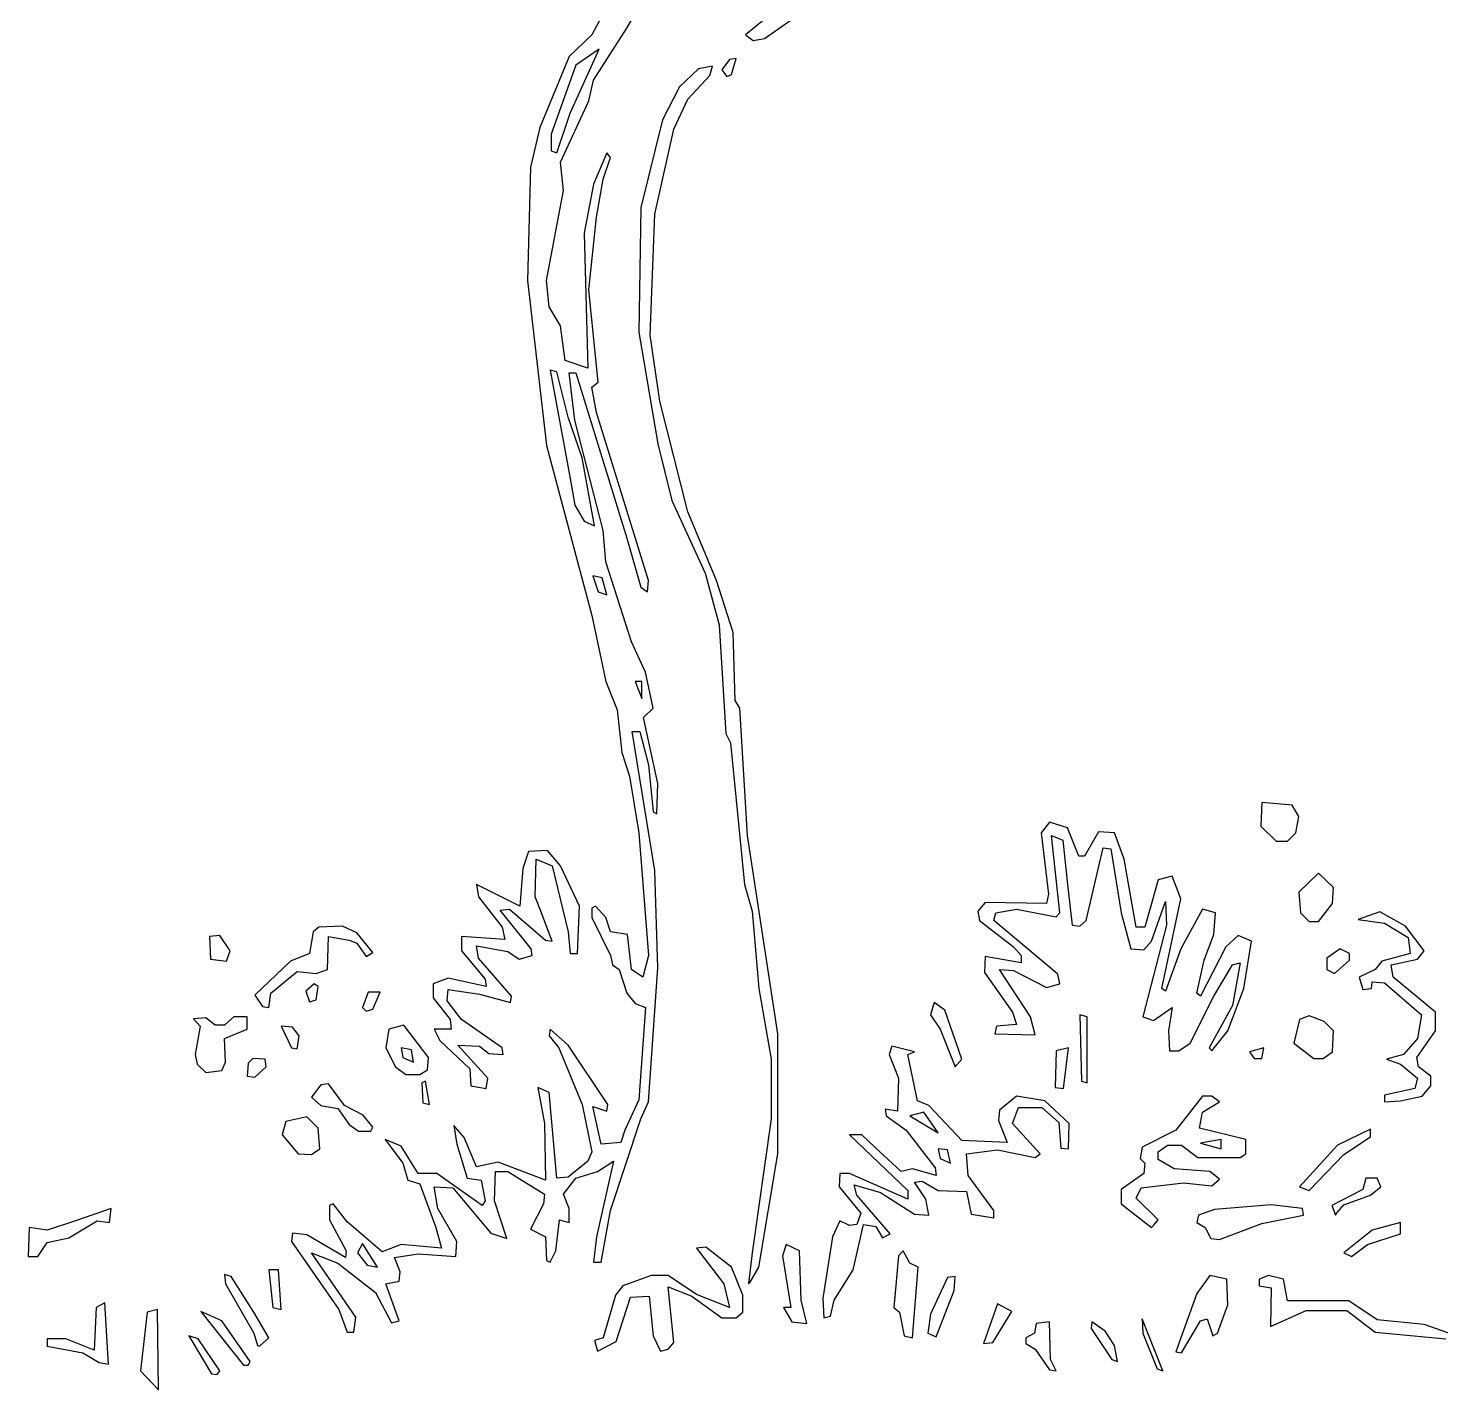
# Model space of a CAD drawing. Header units: millimetres. Extents: x 562 to 1062, y -27 to 300.
# Drawn here: x 563.681 to 566.155, y 237.273 to 239.657 of the extents above; entities that cross this region are included whole.
import ezdxf

# ---------------------------------------------------------------- set-up
doc = ezdxf.new("R2010")
doc.units = ezdxf.units.MM
doc.header["$LTSCALE"] = 0.04
doc.layers.add('7', color=7, linetype='Continuous')
doc.layers.add('EQUIP_I', color=13, linetype='Continuous')

# ---------------------------------------------------------------- blocks, each defined once
blk = doc.blocks.new('arv-04')
at = {"layer": '7', "linetype": 'Continuous'}
for points in [[(7.628, 1.01), (7.577, 1.417), (8.771, 3.144), (8.06, 2.865), (7.043, 2.077), (6.611, 1.264), (6.408, 1.315), (6.764, 2.306), (6.408, 2.382), (6.383, 2.636), (6.535, 3.017), (5.9, 3.119), (4.883, 3.043), (4.858, 3.449), (5.366, 4.339), (5.468, 4.923), (4.96, 4.898), (3.943, 3.678), (3.511, 3.526), (3.842, 4.542), (3.816, 5.33), (3.486, 5.33), (2.495, 4.72), (2.52, 4.466), (2.876, 3.78), (2.469, 3.576), (2.444, 2.941), (2.342, 2.89), (2.19, 3.195), (2.088, 4.034), (1.834, 3.958), (1.834, 4.339), (1.987, 4.72), (1.656, 5.152), (1.072, 5.33), (0.64, 5.609), (1.097, 3.576), (1.174, 2.89), (0.97, 2.89), (0.716, 4.288), (-0.097, 6.753), (-0.3, 7.21), (-0.554, 10.818), (-0.478, 13.436), (0.132, 17.171), (-0.072, 17.171), (-0.3, 16.281), (-0.427, 15.011), (-0.529, 14.96), (-0.554, 15.773), (-0.173, 17.552), (-0.427, 17.806), (-0.224, 18.772), (0.157, 19.585), (0.843, 21.745), (0.919, 22.583), (1.682, 25.556), (1.834, 26.827), (1.656, 26.827), (0.284, 22.38), (-0.097, 21.059), (-0.275, 20.931), (-0.3, 21.236), (1.097, 25.759), (1.224, 26.445), (1.047, 26.573), (1.301, 29.063), (1.097, 31.019), (0.919, 32.036), (0.716, 32.62), (0.818, 32.747), (1.174, 31.909), (1.428, 30.587), (1.326, 26.954), (1.936, 27.157), (2.063, 28.097), (2.368, 28.605), (2.444, 29.317), (1.987, 31.731), (2.063, 32.493), (1.301, 34.145), (1.174, 34.704), (0.284, 36.101), (-0.3, 37.118)], [(-3.883, 36.711), (-2.917, 35.923), (-3.121, 35.771), (-3.426, 35.822), (-4.442, 36.533)], [(0.716, 36.864), (1.224, 35.923), (1.834, 35.339), (2.622, 33.433), (2.876, 32.366), (2.952, 29.317), (2.444, 24.87), (1.224, 20.296), (0.843, 18.518), (0.538, 17.755), (0.411, 16.612), (0.208, 15.977), (-0.046, 14.452), (-0.3, 11.149), (-0.148, 10.564), (0.157, 10.767), (0.259, 11.708), (0.716, 11.784), (0.843, 12.165), (1.123, 12.47), (1.224, 12.419), (1.224, 12.165), (0.716, 11.149), (0.665, 10.895), (0.488, 10.767), (0.284, 10.132), (0.056, 9.853), (-0.224, 9.751), (-0.046, 7.261), (0.335, 6.448), (0.437, 6.117), (0.97, 6.067), (1.199, 7.083), (0.818, 6.956), (0.792, 7.134), (1.86, 8.735), (2.342, 9.167), (2.368, 8.989), (2.114, 8.658), (1.478, 7.134), (1.224, 5.863), (1.326, 5.609), (1.86, 5.177), (2.165, 5.152), (2.368, 7.464), (2.673, 7.591), (2.495, 6.626), (2.469, 5.101), (3.74, 5.584), (4.324, 5.457), (4.655, 6.245), (4.934, 6.575), (4.858, 6.067), (4.579, 5.152), (4.197, 5.101), (4.096, 4.542), (4.172, 4.415), (5.392, 5.279), (5.9, 5.279), (6.357, 6.016), (6.789, 6.194), (6.306, 5.558), (6.179, 5.101), (5.849, 4.999), (5.417, 3.831), (5.265, 3.272), (6.357, 3.373), (6.865, 3.17), (7.806, 3.983), (8.187, 4.466), (8.288, 4.415), (8.288, 4.034), (7.831, 3.195), (7.856, 3.017), (8.898, 3.627), (9.279, 3.678), (9.305, 3.449), (8.034, 1.62), (7.806, 1.01), (7.628, 1.01)], [(2.165, 32.747), (1.809, 33.814), (1.021, 35.542), (1.656, 35.11), (2.317, 33.255), (2.317, 32.798), (2.165, 32.747)], [(-3.044, 2.357), (-3.273, 2.763), (-3.781, 5.813), (-3.781, 9.04), (-2.968, 14.376), (-2.765, 17.806), (-2.638, 18.009), (-2.587, 19.839), (-2.13, 21.236), (-1.367, 23.091), (-0.605, 26.064), (-0.351, 27.843), (-0.478, 31.095), (-0.986, 33.382), (-1.367, 34.196), (-1.952, 34.831), (-2.028, 35.085), (-1.647, 35.009), (-1.139, 34.526), (-0.681, 33.636), (-0.097, 31.273), (-0.046, 27.919), (-0.554, 24.921), (-0.935, 23.396), (-1.825, 21.44), (-2.206, 20.042), (-2.384, 17.12), (-2.511, 16.866), (-2.892, 13.054), (-3.095, 12.343), (-3.273, 10.259), (-3.604, 8.354), (-3.604, 6.753), (-3.095, 3.144), (-2.994, 2.306), (-3.044, 2.357)], [(-2.536, 34.856), (-2.663, 35.288), (-2.485, 35.263), (-2.282, 34.983), (-2.409, 34.805), (-2.536, 34.856)], [(1.148, 22.71), (1.478, 24.54), (1.86, 25.632), (2.165, 26.852), (2.342, 26.903), (1.809, 23.981), (1.682, 23.269), (1.428, 22.837), (1.148, 22.71)], [(0.818, 20.855), (0.945, 21.313), (1.199, 21.363), (1.047, 20.931), (0.818, 20.855)], [(-0.122, 18.06), (-0.122, 18.518), (0.056, 18.518), (-0.122, 18.06)], [(-17.502, 14.223), (-17.73, 14.452), (-17.807, 14.884), (-17.629, 15.189), (-16.816, 15.265), (-16.79, 14.63), (-17.197, 14.223), (-17.502, 14.223)], [(-15.469, 8.582), (-15.901, 9.116), (-16.333, 10.259), (-16.536, 11.53), (-16.18, 11.682), (-15.85, 11.377), (-15.164, 10.056), (-15.062, 10.132), (-15.266, 11.022), (-15.52, 11.708), (-15.571, 12.292), (-15.215, 12.394), (-14.63, 11.327), (-14.224, 10.183), (-14.122, 10.259), (-14.63, 12.673), (-14.402, 13.283), (-14.021, 13.181), (-13.665, 11.911), (-13.436, 11.911), (-13.106, 13.74), (-12.852, 14.452), (-12.42, 14.477), (-12.039, 13.817), (-11.886, 13.817), (-11.581, 14.579), (-11.098, 14.731), (-10.87, 14.452), (-11.073, 12.8), (-11.022, 12.546), (-9.371, 12.572), (-9.167, 12.343), (-9.218, 12.089), (-10.133, 11.377), (-10.336, 11.149), (-10.336, 10.945), (-9.371, 11.123), (-9.345, 10.691), (-10.107, 9.624), (-10.209, 9.294), (-9.675, 9.243), (-9.625, 9.04), (-10.717, 9.014), (-10.59, 9.497), (-9.752, 10.767), (-10.133, 10.742), (-11.022, 10.285), (-11.378, 10.386), (-11.327, 10.64), (-9.599, 12.089), (-9.65, 12.292), (-10.209, 12.394), (-11.276, 12.19), (-11.378, 12.292), (-11.149, 14.376), (-11.454, 14.249), (-11.581, 13.054), (-11.708, 11.962), (-11.912, 11.936), (-12.089, 12.089), (-12.547, 14.045), (-12.75, 14.02), (-13.03, 12.292), (-13.284, 11.327), (-13.639, 11.301), (-13.843, 11.53), (-14.224, 12.597), (-14.249, 11.962), (-13.614, 9.497), (-13.894, 9.395), (-14.402, 9.751), (-14.3, 9.116), (-14.326, 8.582), (-14.58, 8.582), (-14.885, 8.786), (-15.52, 10.056), (-16.028, 10.895), (-16.231, 10.945), (-16.028, 9.802), (-15.393, 8.658), (-15.469, 8.582)], [(4.07, 7.566), (4.019, 7.845), (4.833, 8.735), (4.248, 8.709), (3.994, 8.506), (3.613, 8.481), (3.638, 8.658), (4.731, 9.421), (5.112, 9.929), (5.087, 10.234), (4.248, 10.107), (3.41, 9.878), (3.384, 10.056), (4.274, 11.072), (4.324, 11.403), (3.486, 11.25), (3.181, 11.047), (2.825, 11.149), (2.851, 11.327), (3.689, 12.368), (3.435, 12.394), (2.469, 11.555), (2.292, 11.53), (2.597, 12.343), (2.749, 12.724), (2.724, 13.74), (2.292, 13.563), (1.86, 11.784), (1.809, 11.199), (1.606, 11.199), (1.555, 12.47), (2.063, 13.563), (2.419, 13.969), (2.927, 13.944), (3.079, 13.486), (3.156, 12.47), (4.324, 13.054), (4.274, 12.724), (3.638, 11.911), (3.562, 11.581), (4.731, 11.657), (4.731, 11.276), (4.096, 10.513), (4.07, 10.31), (5.087, 10.539), (5.493, 10.386), (5.493, 10.005), (5.036, 9.421), (5.01, 9.167), (5.468, 9.167), (5.315, 8.862), (4.502, 8.099), (4.477, 7.642), (4.07, 7.566)], [(-18.34, 12.063), (-18.721, 12.546), (-18.747, 12.978), (-18.34, 13.359), (-17.807, 12.851), (-17.858, 12.292), (-18.086, 12.063), (-18.34, 12.063)], [(-20.551, 7.236), (-21.135, 7.363), (-21.364, 7.642), (-21.364, 7.896), (-21.034, 8.15), (-20.983, 8.404), (-21.491, 9.116), (-21.491, 9.624), (-20.348, 10.564), (-20.297, 10.895), (-21.008, 11.047), (-21.186, 11.276), (-20.678, 11.936), (-19.992, 12.318), (-19.408, 12.114), (-20.119, 12.013), (-20.754, 11.631), (-20.805, 11.199), (-20.043, 10.996), (-19.865, 10.767), (-19.433, 10.564), (-19.535, 10.234), (-19.763, 10.259), (-19.789, 10.437), (-20.119, 10.412), (-21.11, 9.548), (-21.008, 8.913), (-20.627, 8.481), (-20.17, 8.354), (-20.551, 8.226), (-21.008, 7.845), (-20.932, 7.566), (-20.119, 7.388), (-20.119, 7.21), (-20.551, 7.236)], [(9.915, 9.751), (9.864, 10.132), (9.152, 10.717), (8.644, 10.666), (8.339, 10.767), (8.314, 11.657), (7.755, 11.555), (7.551, 11.479), (7.297, 11.123), (7.12, 11.225), (7.551, 11.758), (7.933, 11.936), (8.568, 11.911), (8.72, 11.784), (8.822, 11.199), (9.33, 10.996), (10.296, 10.081), (10.092, 9.777), (9.915, 9.751)], [(11.058, 10.996), (10.956, 11.276), (11.236, 11.682), (11.515, 11.657), (11.49, 11.047), (11.058, 10.996)], [(-18.772, 10.666), (-19.179, 11.022), (-19.179, 11.199), (-18.925, 11.327), (-18.569, 11.072), (-18.569, 10.767), (-18.772, 10.666)], [(8.644, 9.954), (8.593, 10.31), (8.695, 10.386), (8.924, 10.183), (8.822, 9.904), (8.644, 9.954)], [(7.12, 9.7), (6.916, 10.158), (7.247, 10.158), (7.399, 9.751), (7.297, 9.649), (7.12, 9.7)], [(-18.467, 8.379), (-18.721, 8.557), (-18.747, 9.116), (-18.493, 9.37), (-18.086, 9.522), (-17.832, 9.421), (-17.68, 8.786), (-18.213, 8.379), (-18.467, 8.379)], [(-12.115, 7.718), (-12.115, 9.497), (-11.912, 9.548), (-11.962, 7.769), (-12.115, 7.718)], [(-8.608, 8.201), (-8.735, 8.354), (-8.278, 9.675), (-7.998, 9.878), (-7.897, 9.548), (-8.151, 9.167), (-8.557, 8.15), (-8.608, 8.201)], [(5.849, 7.947), (5.646, 8.074), (5.62, 8.404), (6.281, 9.268), (6.688, 9.167), (6.764, 8.658), (6.51, 8.15), (6.23, 7.947), (5.849, 7.947)], [(9.152, 8.633), (9.101, 8.989), (9.279, 9.217), (9.584, 9.243), (9.305, 8.658), (9.152, 8.633)], [(11.185, 8.049), (11.083, 8.277), (11.109, 8.913), (10.499, 9.167), (10.499, 9.497), (10.855, 9.497), (11.109, 9.268), (11.363, 9.268), (11.617, 9.472), (11.947, 9.446), (11.77, 9.243), (11.897, 8.481), (11.846, 8.226), (11.617, 7.998), (11.185, 8.049)], [(-16.816, 8.379), (-16.867, 8.658), (-16.485, 8.557), (-16.612, 8.379), (-16.816, 8.379)], [(-5.204, 1.442), (-5.306, 1.874), (-5.814, 2.687), (-6.094, 3.907), (-6.424, 3.856), (-6.602, 3.551), (-6.805, 3.653), (-5.916, 4.695), (-5.84, 4.974), (-6.551, 4.771), (-7.465, 4.186), (-7.846, 4.161), (-7.77, 4.593), (-7.465, 5.05), (-7.668, 5.076), (-8.1, 4.822), (-8.862, 4.796), (-8.989, 4.186), (-9.599, 4.085), (-9.599, 4.288), (-8.913, 5.228), (-8.862, 5.813), (-9.701, 5.914), (-10.717, 5.711), (-10.844, 5.813), (-10.107, 6.626), (-10.26, 7.058), (-10.895, 7.058), (-11.353, 6.651), (-11.403, 5.965), (-11.607, 5.94), (-11.632, 6.626), (-10.971, 7.236), (-10.209, 7.363), (-9.752, 6.981), (-9.726, 6.702), (-9.955, 6.117), (-8.735, 6.168), (-7.846, 7.108), (-7.541, 7.236), (-7.287, 8.481), (-7.465, 8.557), (-6.856, 8.709), (-6.78, 8.481), (-7.034, 7.845), (-7.008, 6.956), (-6.678, 7.007), (-6.704, 6.829), (-7.236, 6.448), (-8.024, 5.431), (-8.049, 5.228), (-7.414, 5.406), (-7.11, 5.33), (-6.399, 5.99), (-6.043, 6.321), (-5.713, 6.321), (-7.287, 4.822), (-7.287, 4.593), (-5.713, 5.279), (-5.458, 5.279), (-5.433, 4.923), (-6.017, 4.212), (-5.916, 3.907), (-5.713, 3.881), (-5.458, 4.008), (-5.255, 3.576), (-5.001, 1.925), (-5.026, 1.391), (-5.204, 1.442)], [(-11.48, 7.566), (-11.607, 8.658), (-11.276, 8.582), (-11.251, 7.591), (-11.48, 7.566)], [(6.027, 8.277), (6.078, 8.608), (6.357, 8.658), (6.306, 8.404), (6.027, 8.277)], [(10.296, 7.871), (9.991, 8.15), (10.016, 8.354), (10.347, 8.379), (10.474, 8.252), (10.499, 7.896), (10.296, 7.871)], [(5.595, 7.134), (5.697, 7.769), (5.798, 7.718), (5.773, 7.185), (5.595, 7.134)], [(7.17, 6.422), (7.12, 6.524), (7.374, 6.854), (7.882, 7.108), (8.314, 7.693), (8.517, 7.667), (8.771, 7.337), (8.517, 7.108), (8.06, 7.032), (7.755, 6.6), (7.501, 6.422), (7.17, 6.422)], [(-13.894, 3.881), (-14.021, 4.034), (-13.436, 4.618), (-13.563, 4.898), (-14.707, 5.025), (-15.469, 4.949), (-15.672, 5.126), (-15.418, 5.33), (-14.453, 5.406), (-14.021, 5.66), (-14.021, 5.863), (-14.275, 6.041), (-14.656, 6.041), (-15.088, 5.711), (-16.231, 5.711), (-16.384, 5.813), (-16.384, 6.194), (-15.139, 6.499), (-15.215, 6.931), (-15.672, 7.21), (-15.469, 7.363), (-15.215, 7.363), (-14.503, 6.448), (-13.589, 5.99), (-13.538, 5.685), (-13.665, 5.558), (-13.639, 5.279), (-13.03, 4.847), (-13.03, 4.466), (-13.843, 3.831), (-13.894, 3.881)], [(-8.1, 6.372), (-7.719, 6.931), (-7.338, 6.829), (-8.1, 6.372)], [(-18.086, 4.822), (-19.026, 5.787), (-19.738, 6.27), (-19.738, 6.473), (-18.849, 6.041), (-17.832, 4.923), (-18.086, 4.822)], [(8.771, 5.787), (8.542, 5.94), (8.593, 6.499), (8.898, 6.804), (9.457, 6.676), (9.559, 6.321), (9.127, 5.813), (8.771, 5.787)], [(-15.723, 5.94), (-15.723, 6.194), (-15.164, 6.092), (-15.723, 5.94)], [(-8.43, 5.558), (-8.354, 5.914), (-8.1, 5.94), (-8.151, 5.685), (-8.43, 5.558)], [(-18.849, 4.237), (-19.026, 4.44), (-19.738, 4.695), (-20.017, 4.923), (-19.916, 5.152), (-19.611, 5.152), (-19.535, 4.847), (-18.696, 4.415), (-18.798, 4.161), (-18.849, 4.237)], [(-15.672, 3.5), (-16.816, 3.932), (-17.934, 4.161), (-17.908, 4.339), (-17.07, 4.44), (-15.545, 4.313), (-15.113, 4.161), (-15.062, 3.958), (-15.291, 3.831), (-15.444, 3.526), (-15.672, 3.5)], [(16.14, 3.043), (15.886, 3.424), (15.302, 3.551), (14.539, 4.008), (14.209, 3.958), (14.158, 4.339), (15.124, 4.008), (15.886, 3.754), (16.369, 3.831), (16.394, 3.043), (16.14, 3.043)], [(-19.23, 3.043), (-19.662, 3.373), (-20.551, 3.653), (-20.551, 3.958), (-19.789, 3.754), (-19.026, 3.144), (-19.23, 3.043)], [(-7.414, 0.858), (-7.566, 2.763), (-7.338, 2.865), (-7.16, 3.195), (-7.034, 3.068), (-6.907, 1.671), (-7.059, 1.544), (-7.185, 0.908), (-7.414, 0.858)], [(-4.569, 1.239), (-4.417, 1.874), (-4.366, 3.195), (-4.01, 3.373), (-3.908, 3.068), (-4.137, 1.671), (-3.934, 1.671), (-4.163, 1.29), (-4.569, 1.239)], [(-0.834, 0.553), (-0.986, 0.731), (-0.834, 2.23), (-1.469, 1.976), (-2.282, 1.391), (-2.663, 1.391), (-2.841, 1.544), (-2.841, 2.001), (-2.536, 2.763), (-1.85, 3.297), (-1.596, 3.272), (-2.333, 2.306), (-2.485, 1.671), (-1.596, 2.026), (-0.834, 2.535), (-0.376, 2.535), (0.386, 2.255), (0.589, 2.001), (0.919, 0.858), (1.148, 0.781), (1.072, 0.502), (0.564, 0.756), (0.183, 1.95), (-0.326, 1.976), (-0.427, 0.908), (-0.631, 0.502), (-0.834, 0.553)], [(6.992, 2.763), (7.399, 3.399), (7.526, 3.144), (7.272, 2.814), (6.992, 2.763)], [(-22.279, 0.832), (-21.186, 1.213), (-19.916, 1.34), (-19.153, 1.849), (-17.502, 1.849), (-17.4, 2.433), (-16.994, 2.535), (-16.739, 2.433), (-16.739, 2.255), (-17.07, 2.204), (-17.044, 1.163), (-18.01, 1.594), (-19.103, 1.594), (-19.865, 1.01), (-21.771, 0.832)], [(9.584, 1.62), (9.661, 2.687), (9.915, 2.687), (9.813, 1.671), (9.584, 1.62)], [(-14.656, 0.451), (-15.164, 1.315), (-15.342, 1.366), (-15.494, 0.908), (-15.621, 0.985), (-15.901, 1.747), (-15.876, 2.433), (-15.418, 2.535), (-15.062, 2.052), (-14.63, 0.858), (-14.503, 0.476), (-14.656, 0.451)], [(-8.049, 0.883), (-8.532, 2.128), (-8.557, 2.509), (-8.354, 2.484), (-7.897, 1.493), (-7.821, 0.985), (-8.049, 0.883)], [(10.169, 0.629), (9.915, 0.858), (10.321, 1.544), (10.931, 2.509), (11.109, 2.56), (11.083, 2.306), (10.321, 0.985), (10.22, 0.654), (10.169, 0.629)], [(-9.574, 0.731), (-10.082, 1.569), (-9.701, 1.772), (-9.32, 0.705), (-9.574, 0.731)], [(10.474, 0.121), (10.423, 0.222), (11.185, 1.315), (11.744, 1.569), (10.601, 0.121), (10.474, 0.121)], [(12.888, -0.54), (12.913, 1.62), (13.193, 1.544), (13.37, -0.032), (12.888, -0.54)], [(14.234, 0.146), (14.336, 1.798), (14.565, 1.671), (14.615, 0.527), (15.378, 0.832), (15.886, 0.832), (15.886, 0.629), (14.92, 0.451), (14.488, 0.197), (14.234, 0.146)], [(-14.148, -0.032), (-13.589, 1.366), (-13.614, 0.985), (-13.995, 0.019), (-14.148, -0.032)], [(-12.928, 0.222), (-12.852, 0.654), (-12.598, 1.035), (-12.242, 1.29), (-12.216, 1.112), (-12.776, 0.273), (-12.928, 0.222)], [(-11.276, -0.032), (-11.124, 0.273), (-11.098, 1.29), (-10.743, 1.239), (-10.692, 0.985), (-10.463, 0.858), (-10.463, 0.705), (-10.717, 0.553), (-11.098, -0.006), (-11.276, -0.032)], [(11.312, -0.133), (11.236, -0.032), (11.82, 0.832), (12.074, 0.908), (11.465, -0.108), (11.312, -0.133)]]:
    blk.add_lwpolyline(points, dxfattribs=at)

msp = doc.modelspace()

# ---------------------------------------------------------------- block references
at = {"layer": 'EQUIP_I', "xscale": -0.0650785475692146, "yscale": 0.06507854756924303, "zscale": 0.06507854756924587}
msp.add_blockref('arv-04', (564.7476, 237.3078), dxfattribs=at)

doc.saveas('drawing.dxf')
